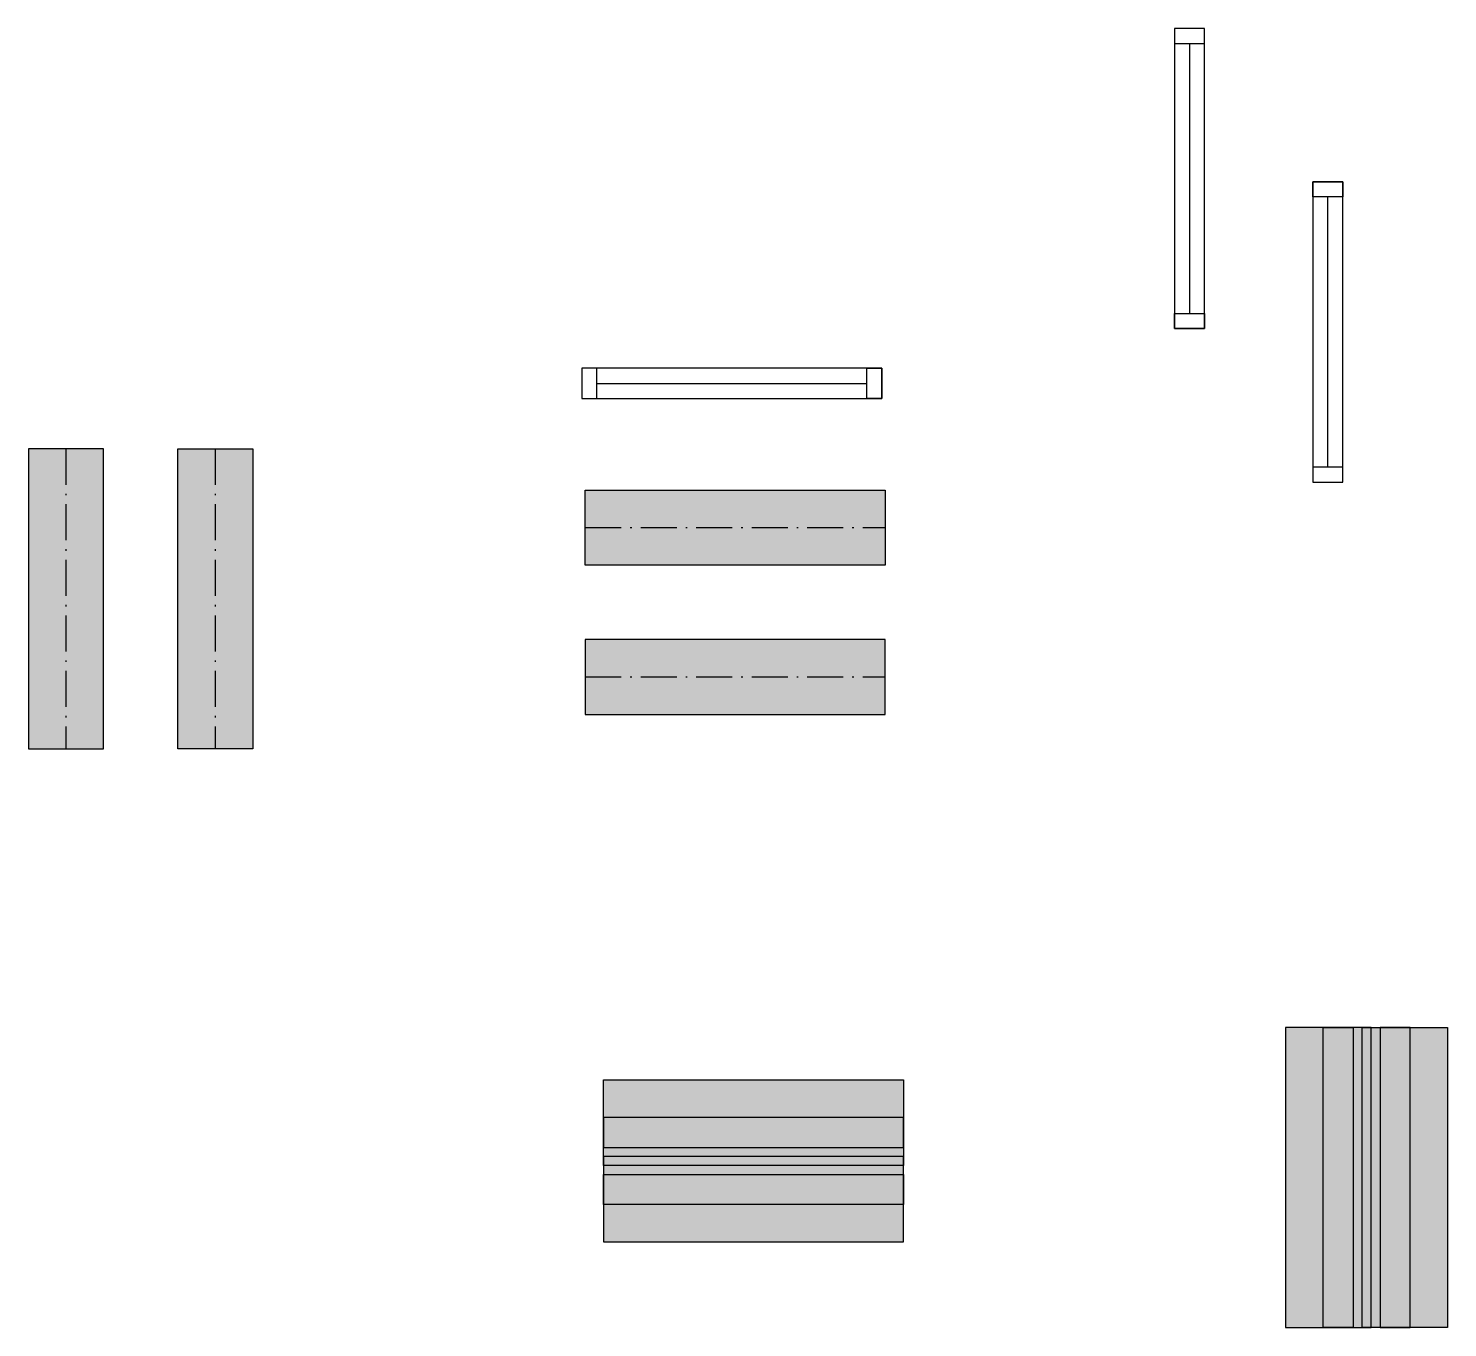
# Model space of a CAD drawing. Header units: millimetres. Extents: x -109306 to 269542, y -22401 to 197206.
# Drawn here: x -18538 to -13809, y 21742 to 26071 of the extents above; entities that cross this region are included whole.
import ezdxf

# ---------------------------------------------------------------- set-up
doc = ezdxf.new("R2010")
doc.units = ezdxf.units.MM
doc.linetypes.add('DASHDOT', pattern=[18.5, 12, -3, 0.5, -3])
doc.layers.add('25', color=2, linetype='Continuous')
doc.layers.add('DIMENSION', color=1, linetype='Continuous')

# ---------------------------------------------------------------- blocks, each defined once
blk = doc.blocks.new('*U563')
at = {"true_color": 0x000000}
h = blk.add_hatch(color=18, dxfattribs=at)
h.dxf.hatch_style = 1
h.paths.add_polyline_path([(-500, -265), (500, -265), (500, -365), (-500, -365)])
h.paths.add_polyline_path([(-500, 50), (500, 50), (500, -235), (-500, -235)])
at = {"layer": '25'}
for points in [[(-500, 50), (500, 50), (500, -235), (-500, -235)], [(-500, -265), (500, -265), (500, -365), (-500, -365)]]:
    blk.add_lwpolyline(points, close=True, dxfattribs=at)
blk = doc.blocks.new('*U531')
at = {"true_color": 0x000000}
h = blk.add_hatch(color=18, dxfattribs=at)
h.dxf.hatch_style = 1
h.paths.add_polyline_path([(-500, 125), (500, 125), (500, -125), (-500, -125)])
at = {"layer": '25'}
blk.add_lwpolyline([(-500, 125), (500, 125), (500, -125), (-500, -125)], close=True, dxfattribs=at)
at = {"layer": 'DIMENSION', "linetype": 'DASHDOT', "ltscale": 10}
blk.add_lwpolyline([(-500, 0), (500, 0)], dxfattribs=at)
blk = doc.blocks.new('kozijn')
at = {"layer": '25'}
for points in [[(-500, -50), (500, -50), (500, 50), (-500, 50)], [(-450, 50), (-500, 50), (-500, -50), (-450, -50)], [(450, 50), (500, 50), (500, -50), (450, -50)]]:
    blk.add_lwpolyline(points, close=True, dxfattribs=at)
blk.add_lwpolyline([(-450, 0), (450, 0)], dxfattribs=at)
blk = doc.blocks.new('*U558')
at = {"layer": '25'}
for points in [[(-450, 50), (-500, 50), (-500, -50), (-450, -50)], [(500, 50), (-500, 50), (-500, -50), (500, -50)], [(450, 50), (500, 50), (500, -50), (450, -50)]]:
    blk.add_lwpolyline(points, close=True, dxfattribs=at)
blk.add_lwpolyline([(-450, 0), (450, 0)], dxfattribs=at)

msp = doc.modelspace()

# ---------------------------------------------------------------- block references
for name, p, rotation in [('*U558', (-14668.7, 25571.2), 270), ('kozijn', (-14208.1, 25059.4), 90), ('*U531', (-17915.7, 24170.4), 270), ('*U563', (-13859.1, 22242), 270)]:
    msp.add_blockref(name, p, dxfattribs=dict(rotation=rotation))
for name, p in [('kozijn', (-16194.6, 24888.5)), ('*U531', (-16182.9, 24407.7)), ('*U563', (-16121.9, 22517.6))]:
    msp.add_blockref(name, p)
at = {"xscale": -1}
for name, p, rotation in [('*U531', (-18413.4, 24170.4), 90), ('*U531', (-16182.9, 23910.1), 180), ('*U563', (-14299.2, 22242), 90), ('*U563', (-16121.9, 22077.5), 180)]:
    msp.add_blockref(name, p, dxfattribs=dict(at, rotation=rotation))

doc.saveas('drawing.dxf')
